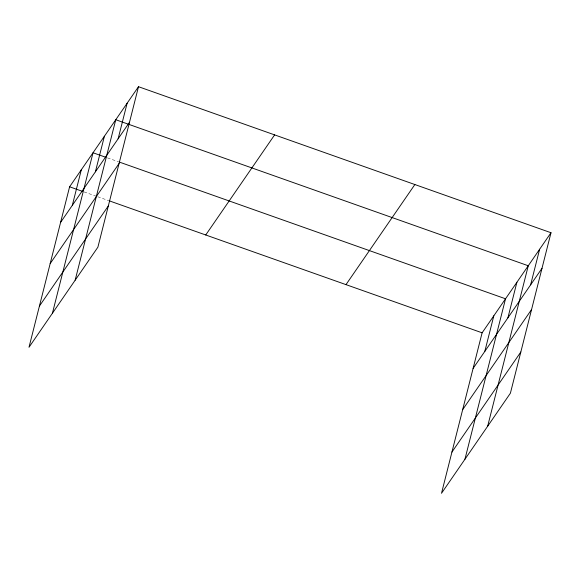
<?xml version="1.0" encoding="UTF-8"?>
<svg xmlns="http://www.w3.org/2000/svg" width="580" height="580" viewBox="0 0 580 580"><rect width="100%" height="100%" fill="white"/><g stroke="black" fill="none" stroke-linecap="round" stroke-linejoin="round"><path stroke-width="0.43" stroke-dasharray="2.9 2.17" d="M107.496 157.883L118.552 161.798M84.071 191.915L96.831 196.431M97.687 196.729L108.743 200.644"/><path stroke-width="0.87" d="M138.497 86.703L69.607 186.789L29 347.268L97.889 247.181L138.497 86.703L551 232.732L510.393 393.211L441.503 493.297L482.111 332.818L551 232.732M72.319 205.356L81.316 169.773M52.425 313.236L93.032 152.757L105.792 157.281M95.396 171.825L104.4 136.242M75.153 280.205L115.761 119.734L528.264 265.763L487.657 426.242M118.124 138.794L127.129 103.218M484.815 351.386L493.819 315.803M464.928 459.266L505.535 298.787L119.407 162.096M507.899 317.855L516.896 282.271M530.627 284.824L539.632 249.248M60.603 222.372L129.492 122.278M50.177 263.588L119.067 163.495M39.433 306.051L108.322 205.965M205.733 234.98L274.623 134.886M345.985 284.635L414.874 184.541M473.106 368.401L541.995 268.308M462.673 409.618L531.57 309.524M451.929 452.081L520.826 351.995M69.607 186.789L82.367 191.313M109.591 200.948L482.111 332.818"/></g></svg>
